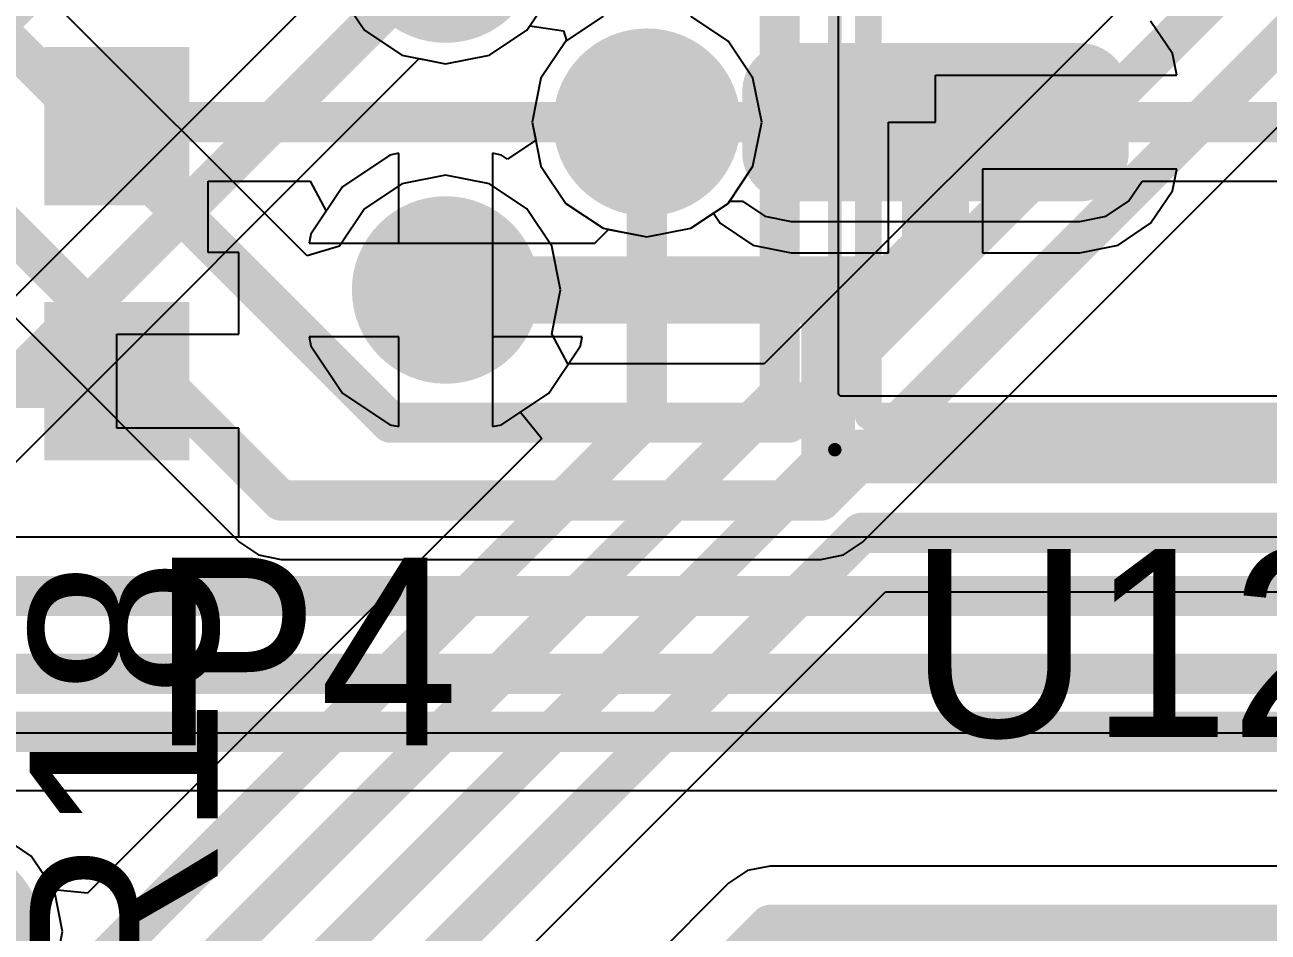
# Model space of a CAD drawing. Header units: millimetres. Extents: x 73 to 190, y 73 to 267.
# Drawn here: x 90.282 to 94.914, y 86.198 to 89.578 of the extents above; entities that cross this region are included whole.
import ezdxf

# ---------------------------------------------------------------- set-up
doc = ezdxf.new("R2010")
doc.units = ezdxf.units.MM
for name, color, linetype in [('BottomLayer', 5, 'Continuous'), ('BottomOverlay', 54, 'Continuous'), ('BottomPaste', 16, 'Continuous'), ('BottomSolder', 6, 'Continuous'), ('DrillDrawing', 1, 'Continuous'), ('Mechanical13', 56, 'Continuous'), ('Mechanical15', 56, 'Continuous'), ('MidLayer1', 16, 'Continuous'), ('MidLayer2', 76, 'Continuous'), ('MultiLayer', 9, 'Continuous'), ('TopLayer', 1, 'Continuous'), ('TopOverlay', 2, 'Continuous'), ('TopPaste', 8, 'Continuous'), ('TopSolder', 216, 'Continuous'), ('ViaHoleLayer', 16, 'Continuous')]:
    doc.layers.add(name, color=color, linetype=linetype)

msp = doc.modelspace()

# ---------------------------------------------------------------- linework, layer by layer
at = {"layer": 'BottomLayer'}
for p, q in [((91.4549, 89.6964), (91.5476, 89.5576)), ((91.5476, 89.5576), (91.6864, 89.465)), ((92.0136, 89.465), (92.1524, 89.5576)), ((92.1524, 89.5576), (92.1637, 89.5746)), ((92.1637, 89.5746), (92.2893, 89.5559)), ((92.2893, 89.5559), (92.3004, 89.5193)), ((92.2976, 89.5174), (92.2049, 89.3787)), ((92.3004, 89.5193), (92.2976, 89.5174)), ((91.6864, 89.465), (91.85, 89.4324)), ((91.85, 89.4324), (92.0136, 89.465)), ((92.2049, 89.3787), (92.1724, 89.215)), ((92.1724, 89.215), (92.1856, 89.1484)), ((92.1856, 89.1484), (92.08, 89.0779)), ((91.6419, 89.0925), (91.4654, 88.9746)), ((91.675, 89.0991), (91.6419, 89.0925)), ((91.675, 88.765), (91.675, 89.0991)), ((92.0581, 89.0925), (92.025, 89.0991)), ((92.025, 89.0991), (92.025, 88.765)), ((92.08, 89.0779), (92.0581, 89.0925)), ((94.3945, 88.9205), (94.4449, 88.9958)), ((94.4449, 88.9958), (95.5424, 88.9958)), ((91.4654, 88.9746), (91.3476, 88.7981)), ((92.7636, 88.8199), (92.9023, 88.9126)), ((92.9023, 88.9126), (92.9076, 88.9205)), ((92.9076, 88.9205), (92.9555, 88.9205)), ((92.9555, 88.9205), (93.039, 88.8647)), ((94.311, 88.8647), (94.3945, 88.9205)), ((93.039, 88.8647), (93.1375, 88.8451)), ((93.1375, 88.8451), (94.2125, 88.8451)), ((94.2125, 88.8451), (94.311, 88.8647)), ((92.4057, 88.765), (92.4566, 88.8159)), ((92.4566, 88.8159), (92.6, 88.7874)), ((92.6, 88.7874), (92.7636, 88.8199)), ((91.3476, 88.7981), (91.341, 88.765)), ((91.341, 88.765), (91.675, 88.765)), ((92.025, 88.765), (92.4057, 88.765)), ((91.675, 88.415), (91.341, 88.415)), ((91.341, 88.415), (91.3476, 88.3819)), ((91.3476, 88.3819), (91.4654, 88.2055)), ((91.675, 88.081), (91.675, 88.415)), ((92.359, 88.415), (92.025, 88.415)), ((92.025, 88.415), (92.025, 88.081)), ((92.2346, 88.2055), (92.3525, 88.3819)), ((92.3525, 88.3819), (92.359, 88.415)), ((91.4654, 88.2055), (91.6419, 88.0876)), ((92.0581, 88.0876), (92.2346, 88.2055)), ((91.6419, 88.0876), (91.675, 88.081)), ((92.025, 88.081), (92.0581, 88.0876)), ((95.2142, 87.6692), (87.2984, 87.6692)), ((87.2498, 86.9408), (95.51, 86.9408)), ((90.3062, 86.4812), (90.1772, 86.5674)), ((90.3924, 86.3522), (90.3062, 86.4812)), ((90.4226, 86.2), (90.3924, 86.3522)), ((90.3924, 86.0478), (90.4226, 86.2))]:
    msp.add_line(p, q, dxfattribs=at)
for points, const_width in [([(92.4603, 89.215, 1), (92.7397, 89.215, 1)], 0.2794), ([(93.0812, 89.3275, 1), (93.1937, 89.3275, 1)], 0.1125), ([(94.1562, 89.3275, 1), (94.2687, 89.3275, 1)], 0.1125), ([(92.5625, 89.215, 1), (92.6375, 89.215, 1)], 0.075), ([(93.6375, 89.215, 1), (93.7125, 89.215, 1)], 0.075), ([(93.6375, 89.215, 1), (93.7125, 89.215, 1)], 0.075), ([(93.0812, 89.1025, 1), (93.1937, 89.1025, 1)], 0.1125), ([(94.1562, 89.1025, 1), (94.2687, 89.1025, 1)], 0.1125), ([(91.7103, 88.59, 1), (91.9897, 88.59, 1)], 0.2794)]:
    msp.add_lwpolyline(points, format="xyb", close=True, dxfattribs=dict(at, const_width=const_width))
at = {"layer": 'BottomLayer', "const_width": 0.15}
for points in [[(92.6, 89.215), (93.675, 89.215)], [(93.675, 89.215), (95.86, 89.215)], [(87.2076, 87.45), (95.305, 87.45)], [(86.9976, 87.16), (95.51, 87.16)]]:
    msp.add_lwpolyline(points, dxfattribs=at)
at = {"layer": 'BottomLayer'}
for points in [[(94.2125, 88.99), (94.2125, 89.44), (93.1375, 88.99), (93.1375, 89.44)], [(94.325, 89.1025), (94.325, 89.3275), (93.025, 89.1025), (93.025, 89.3275)]]:
    msp.add_solid(points, dxfattribs=at)
at = {"layer": 'BottomOverlay', "const_width": 0.2}
for points in [[(93.275, 87.97), (93.275, 88.59)], [(93.275, 87.97), (97.435, 87.97)]]:
    msp.add_lwpolyline(points, dxfattribs=at)
at = {"layer": 'BottomOverlay', "const_width": 0.1}
for points in [[(93.225, 88.59, 1), (93.325, 88.59, 1)], [(93.225, 87.97, 1), (93.325, 87.97, 1)], [(93.225, 87.97, 1), (93.325, 87.97, 1)]]:
    msp.add_lwpolyline(points, format="xyb", close=True, dxfattribs=at)
at = {"layer": 'BottomPaste', "const_width": 0.0625}
for points in [[(93.1062, 89.3275, 1), (93.1687, 89.3275, 1)], [(94.1812, 89.3275, 1), (94.2437, 89.3275, 1)], [(93.1062, 89.1025, 1), (93.1687, 89.1025, 1)], [(94.1812, 89.1025, 1), (94.2437, 89.1025, 1)]]:
    msp.add_lwpolyline(points, format="xyb", close=True, dxfattribs=at)
at = {"layer": 'BottomPaste'}
for points in [[(94.2125, 89.04), (94.2125, 89.39), (93.1375, 89.04), (93.1375, 89.39)], [(94.275, 89.1025), (94.275, 89.3275), (93.075, 89.1025), (93.075, 89.3275)]]:
    msp.add_solid(points, dxfattribs=at)
at = {"layer": 'BottomSolder'}
for points, const_width in [([(91.6753, 89.86, 1), (92.0247, 89.86, 1)], 0.3494), ([(92.4253, 89.215, 1), (92.7747, 89.215, 1)], 0.3494), ([(93.0462, 89.3275, 1), (93.2287, 89.3275, 1)], 0.1825), ([(94.1212, 89.3275, 1), (94.3037, 89.3275, 1)], 0.1825), ([(93.0462, 89.1025, 1), (93.2287, 89.1025, 1)], 0.1825), ([(94.1212, 89.1025, 1), (94.3037, 89.1025, 1)], 0.1825), ([(91.6753, 88.59, 1), (92.0247, 88.59, 1)], 0.3494), ([(89.865, 86.2, 1), (90.185, 86.2, 1)], 0.32)]:
    msp.add_lwpolyline(points, format="xyb", close=True, dxfattribs=dict(at, const_width=const_width))
for points in [[(94.2125, 88.92), (94.2125, 89.51), (93.1375, 88.92), (93.1375, 89.51)], [(94.395, 89.1025), (94.395, 89.3275), (92.955, 89.1025), (92.955, 89.3275)]]:
    msp.add_solid(points, dxfattribs=at)
at = {"layer": 'DrillDrawing', "const_width": 0.1524}
for points in [[(92.5238, 89.215, 1), (92.6762, 89.215, 1)], [(91.7738, 88.59, 1), (91.9262, 88.59, 1)]]:
    msp.add_lwpolyline(points, format="xyb", close=True, dxfattribs=at)
at = {"layer": 'Mechanical13', "const_width": 0.1}
for points in [[(93.425, 88.12), (93.425, 94.12)], [(93.425, 88.12), (93.425, 93.81)], [(93.425, 88.12), (101.425, 88.12)], [(93.425, 88.12), (101.425, 88.12)]]:
    msp.add_lwpolyline(points, dxfattribs=at)
at = {"layer": 'Mechanical13', "const_width": 0.05}
msp.add_lwpolyline([(93.4, 88.12, 1), (93.45, 88.12, 1)], format="xyb", close=True, dxfattribs=at)
msp.add_lwpolyline([(93.4, 88.12, 1), (93.45, 88.12, 1)], format="xyb", close=True, dxfattribs=at)
msp.add_lwpolyline([(93.4, 88.12, 1), (93.45, 88.12, 1)], format="xyb", close=True, dxfattribs=at)
msp.add_lwpolyline([(93.4, 88.12, 1), (93.45, 88.12, 1)], format="xyb", close=True, dxfattribs=at)
at = {"layer": 'Mechanical15', "const_width": 0.05}
for points in [[(93.3, 87.995), (93.3, 94.245)], [(93.3, 87.995), (93.3, 94.245)], [(93.3, 87.995), (101.55, 87.995)], [(93.3, 87.995), (101.55, 87.995)]]:
    msp.add_lwpolyline(points, dxfattribs=at)
at = {"layer": 'Mechanical15', "const_width": 0.025}
msp.add_lwpolyline([(93.2875, 87.995, 1), (93.3125, 87.995, 1)], format="xyb", close=True, dxfattribs=at)
msp.add_lwpolyline([(93.2875, 87.995, 1), (93.3125, 87.995, 1)], format="xyb", close=True, dxfattribs=at)
msp.add_lwpolyline([(93.2875, 87.995, 1), (93.3125, 87.995, 1)], format="xyb", close=True, dxfattribs=at)
msp.add_lwpolyline([(93.2875, 87.995, 1), (93.3125, 87.995, 1)], format="xyb", close=True, dxfattribs=at)
at = {"layer": 'MidLayer1'}
for p, q in [((93.3136, 88.2016), (93.3136, 89.9906)), ((91.4419, 89.7619), (89.87, 88.19)), ((92.1524, 89.5576), (92.2451, 89.6964)), ((92.4363, 89.6101), (92.2976, 89.5174)), ((92.0136, 89.465), (92.1524, 89.5576)), ((92.2976, 89.5174), (92.2049, 89.3787)), ((90.2442, 87.9442), (91.7519, 89.4519)), ((91.7519, 89.4519), (91.85, 89.4324)), ((91.85, 89.4324), (92.0136, 89.465)), ((92.2049, 89.3787), (92.1724, 89.215)), ((92.1724, 89.215), (92.1856, 89.1484)), ((92.1856, 89.1484), (92.08, 89.0779)), ((91.6419, 89.0925), (91.4654, 88.9746)), ((91.675, 89.0991), (91.6419, 89.0925)), ((91.675, 88.765), (91.675, 89.0991)), ((92.0581, 89.0925), (92.025, 89.0991)), ((92.025, 89.0991), (92.025, 88.59)), ((92.08, 89.0779), (92.0581, 89.0925)), ((91.4654, 88.9746), (91.3476, 88.7981)), ((91.3476, 88.7981), (91.341, 88.765)), ((91.341, 88.765), (91.675, 88.765)), ((92.025, 88.59), (92.025, 88.081)), ((91.675, 88.415), (91.341, 88.415)), ((91.341, 88.415), (91.3476, 88.3819)), ((91.3476, 88.3819), (91.4654, 88.2055)), ((91.675, 88.081), (91.675, 88.415)), ((91.4654, 88.2055), (91.6419, 88.0876)), ((93.3197, 88.1942), (93.3136, 88.2016)), ((95.2168, 88.1942), (93.3197, 88.1942)), ((92.0581, 88.0876), (92.1283, 88.1345)), ((92.1283, 88.1345), (92.2089, 88.0363)), ((91.6419, 88.0876), (91.675, 88.081)), ((92.025, 88.081), (92.0581, 88.0876)), ((92.2089, 88.0363), (90.5162, 86.3436)), ((90.8892, 84.8662), (93.4888, 87.4658)), ((93.4888, 87.4658), (95.4277, 87.4658)), ((90.3062, 86.4812), (90.2442, 86.5226)), ((90.3898, 86.356), (90.3062, 86.4812)), ((90.5162, 86.3436), (90.3898, 86.356))]:
    msp.add_line(p, q, dxfattribs=at)
at = {"layer": 'MidLayer1', "const_width": 0.15}
for points in [[(93.0944, 88.2016), (93.0944, 89.9906)], [(90.025, 88.035), (91.85, 89.86)], [(92.6, 88.1174), (92.6, 89.215)], [(90.09, 85.1973), (93.0944, 88.2016)], [(89.715, 85.2324), (92.6, 88.1174)], [(90.38, 85.0772), (93.2779, 87.975)], [(93.2779, 87.975), (95.3076, 87.975)], [(90.67, 84.957), (93.398, 87.685)], [(93.398, 87.685), (95.4277, 87.685)]]:
    msp.add_lwpolyline(points, dxfattribs=at)
at = {"layer": 'MidLayer1'}
for points, const_width in [([(92.4603, 89.215, 1), (92.7397, 89.215, 1)], 0.2794), ([(92.5625, 89.215, 1), (92.6375, 89.215, 1)], 0.075), ([(91.7103, 88.59, 1), (91.9897, 88.59, 1)], 0.2794), ([(93.0569, 88.2016, 1), (93.1319, 88.2016, 1)], 0.075), ([(93.0569, 88.2016, 1), (93.1319, 88.2016, 1)], 0.075), ([(92.5625, 88.1174, 1), (92.6375, 88.1174, 1)], 0.075), ([(92.5625, 88.1174, 1), (92.6375, 88.1174, 1)], 0.075), ([(93.2403, 87.975, 1), (93.3154, 87.975, 1)], 0.075), ([(93.2403, 87.975, 1), (93.3154, 87.975, 1)], 0.075), ([(93.3605, 87.685, 1), (93.4355, 87.685, 1)], 0.075), ([(93.3605, 87.685, 1), (93.4355, 87.685, 1)], 0.075)]:
    msp.add_lwpolyline(points, format="xyb", close=True, dxfattribs=dict(at, const_width=const_width))
at = {"layer": 'MidLayer2'}
for p, q in [((86.4737, 92.2587), (91.0818, 87.6506)), ((96.1923, 91.47), (93.0371, 88.3148)), ((91.3339, 88.7169), (89.4397, 90.6111)), ((93.403, 87.6506), (96.0938, 90.3414)), ((91.4549, 89.6964), (91.5476, 89.5576)), ((92.1524, 89.5576), (92.2451, 89.6964)), ((92.4363, 89.6101), (92.2976, 89.5174)), ((92.9023, 89.5174), (92.7636, 89.6101)), ((91.5476, 89.5576), (91.6864, 89.465)), ((92.0136, 89.465), (92.1524, 89.5576)), ((92.2976, 89.5174), (92.2049, 89.3787)), ((92.995, 89.3787), (92.9023, 89.5174)), ((91.6864, 89.465), (91.85, 89.4324)), ((91.85, 89.4324), (92.0136, 89.465)), ((92.2049, 89.3787), (92.1724, 89.215)), ((93.0276, 89.215), (92.995, 89.3787)), ((92.1724, 89.215), (92.2049, 89.0514)), ((92.995, 89.0514), (93.0276, 89.215)), ((92.2049, 89.0514), (92.2976, 88.9126)), ((92.9023, 88.9126), (92.995, 89.0514)), ((91.6864, 88.9851), (91.5476, 88.8924)), ((91.85, 89.0176), (91.6864, 88.9851)), ((92.0136, 88.9851), (91.85, 89.0176)), ((92.1524, 88.8924), (92.0136, 88.9851)), ((91.5476, 88.8924), (91.4549, 88.7537)), ((92.2451, 88.7537), (92.1524, 88.8924)), ((92.2976, 88.9126), (92.4363, 88.8199)), ((92.7636, 88.8199), (92.9023, 88.9126)), ((92.4363, 88.8199), (92.6, 88.7874)), ((92.6, 88.7874), (92.7636, 88.8199)), ((91.4549, 88.7537), (91.3339, 88.7169)), ((92.2776, 88.59), (92.2451, 88.7537)), ((92.2451, 88.4264), (92.2776, 88.59)), ((92.3047, 88.3148), (92.2451, 88.4264)), ((93.0371, 88.3148), (92.3047, 88.3148)), ((91.0818, 87.6506), (91.1529, 87.6031)), ((93.3319, 87.6031), (93.403, 87.6506)), ((91.1529, 87.6031), (91.2368, 87.5864)), ((93.248, 87.5864), (93.3319, 87.6031)), ((91.2368, 87.5864), (93.248, 87.5864)), ((90.3062, 86.4812), (90.1772, 86.5674)), ((90.3924, 86.3522), (90.3062, 86.4812)), ((93.0588, 86.4442), (92.9749, 86.4275)), ((102.5404, 86.4442), (93.0588, 86.4442)), ((92.9749, 86.4275), (92.9038, 86.38)), ((90.4226, 86.2), (90.3924, 86.3522)), ((92.9038, 86.38), (91.0204, 84.4966)), ((90.3924, 86.0478), (90.4226, 86.2))]:
    msp.add_line(p, q, dxfattribs=at)
at = {"layer": 'MidLayer2', "const_width": 0.15}
for points in [[(86.1434, 93.5975), (91.6452, 88.0956)], [(85.6375, 93.4048), (91.2368, 87.8056)], [(93.1279, 88.0956), (96.3473, 91.315)], [(93.248, 87.8056), (96.4674, 91.025)], [(91.6452, 88.0956), (93.1279, 88.0956)], [(91.2368, 87.8056), (93.248, 87.8056)], [(91.1754, 84.3416), (93.0588, 86.225)], [(93.0588, 86.225), (108.675, 86.225)]]:
    msp.add_lwpolyline(points, dxfattribs=at)
at = {"layer": 'MidLayer2'}
for points, const_width in [([(92.4603, 89.215, 1), (92.7397, 89.215, 1)], 0.2794), ([(91.7103, 88.59, 1), (91.9897, 88.59, 1)], 0.2794), ([(91.6077, 88.0956, 1), (91.6827, 88.0956, 1)], 0.075), ([(91.6077, 88.0956, 1), (91.6827, 88.0956, 1)], 0.075), ([(93.0904, 88.0956, 1), (93.1654, 88.0956, 1)], 0.075), ([(93.0904, 88.0956, 1), (93.1654, 88.0956, 1)], 0.075), ([(91.1993, 87.8056, 1), (91.2743, 87.8056, 1)], 0.075), ([(91.1993, 87.8056, 1), (91.2743, 87.8056, 1)], 0.075), ([(93.2105, 87.8056, 1), (93.2855, 87.8056, 1)], 0.075), ([(93.2105, 87.8056, 1), (93.2855, 87.8056, 1)], 0.075), ([(93.0213, 86.225, 1), (93.0963, 86.225, 1)], 0.075), ([(93.0213, 86.225, 1), (93.0963, 86.225, 1)], 0.075)]:
    msp.add_lwpolyline(points, format="xyb", close=True, dxfattribs=dict(at, const_width=const_width))
at = {"layer": 'MultiLayer', "const_width": 0.2794}
for points in [[(92.4603, 89.215, 1), (92.7397, 89.215, 1)], [(91.7103, 88.59, 1), (91.9897, 88.59, 1)]]:
    msp.add_lwpolyline(points, format="xyb", close=True, dxfattribs=at)
at = {"layer": 'TopLayer'}
for p, q in [((94.5577, 89.4705), (94.4767, 89.5917)), ((94.5737, 89.39), (94.5577, 89.4705)), ((93.675, 89.215), (93.675, 89.39)), ((93.675, 89.39), (94.5737, 89.39)), ((93.5, 88.7288), (93.5, 89.215)), ((93.5, 89.215), (93.675, 89.215)), ((94.5737, 89.04), (93.85, 89.04)), ((93.85, 89.04), (93.85, 88.7288)), ((94.5577, 88.9595), (94.5737, 89.04)), ((90.965, 88.835), (90.965, 88.9958)), ((90.965, 88.9958), (91.3449, 88.9958)), ((91.3449, 88.9958), (91.4048, 88.8838)), ((94.4767, 88.8383), (94.5577, 88.9595)), ((91.4048, 88.8838), (91.3476, 88.7981)), ((92.7636, 88.8199), (92.8479, 88.8763)), ((92.8479, 88.8763), (92.8733, 88.8383)), ((90.965, 88.729), (90.965, 88.835)), ((90.965, 88.835), (90.965, 88.835)), ((92.4057, 88.765), (92.4566, 88.8159)), ((92.4566, 88.8159), (92.6, 88.7874)), ((92.6, 88.7874), (92.7636, 88.8199)), ((92.8733, 88.8383), (92.9945, 88.7573)), ((94.3555, 88.7573), (94.4767, 88.8383)), ((91.3476, 88.7981), (91.341, 88.765)), ((91.341, 88.765), (92.4057, 88.765)), ((92.9945, 88.7573), (93.1375, 88.7288)), ((94.2125, 88.7288), (94.3555, 88.7573)), ((91.079, 88.729), (90.965, 88.729)), ((91.079, 88.425), (91.079, 88.729)), ((93.1375, 88.7288), (93.5, 88.7288)), ((93.85, 88.7288), (94.2125, 88.7288)), ((90.625, 88.075), (90.625, 88.425)), ((90.625, 88.425), (91.079, 88.425)), ((91.675, 88.415), (91.341, 88.415)), ((91.341, 88.415), (91.3476, 88.3819)), ((91.3476, 88.3819), (91.4654, 88.2055)), ((91.675, 88.081), (91.675, 88.415)), ((92.359, 88.415), (92.025, 88.415)), ((92.025, 88.415), (92.025, 88.081)), ((92.2346, 88.2055), (92.3525, 88.3819)), ((92.3525, 88.3819), (92.359, 88.415)), ((91.4654, 88.2055), (91.6419, 88.0876)), ((92.0581, 88.0876), (92.2346, 88.2055)), ((91.079, 88.075), (90.625, 88.075)), ((91.079, 87.771), (91.079, 88.075)), ((91.6419, 88.0876), (91.675, 88.081)), ((92.025, 88.081), (92.0581, 88.0876)), ((91.079, 87.6692), (91.079, 87.771)), ((91.079, 87.771), (91.079, 87.771)), ((97.0291, 87.6692), (91.079, 87.6692)), ((88.6204, 86.7252), (102.5173, 86.7252)), ((90.3062, 86.4812), (90.1772, 86.5674)), ((90.3924, 86.3522), (90.3062, 86.4812)), ((90.4226, 86.2), (90.3924, 86.3522)), ((90.3924, 86.0478), (90.4226, 86.2))]:
    msp.add_line(p, q, dxfattribs=at)
for points, const_width in [([(89.8, 89.2), (90.425, 89.825)], 0.15), ([(93.675, 88.74), (93.675, 89.215)], 0.25), ([(90.625, 89.2), (90.64, 89.215)], 0.15), ([(90.64, 89.215), (92.6, 89.215)], 0.15), ([(93.525, 88.59), (93.675, 88.74)], 0.25), ([(91.85, 88.59), (93.525, 88.59)], 0.25), ([(89.4, 88.25), (90.625, 88.25)], 0.2), ([(87.9, 87.45), (102.275, 87.45)], 0.15), ([(87.748, 86.9444), (102.8056, 86.9444)], 0.15)]:
    msp.add_lwpolyline(points, dxfattribs=dict(at, const_width=const_width))
for points, const_width in [([(92.4603, 89.215, 1), (92.7397, 89.215, 1)], 0.2794), ([(93.0812, 89.3275, 1), (93.1937, 89.3275, 1)], 0.1125), ([(94.1562, 89.3275, 1), (94.2687, 89.3275, 1)], 0.1125), ([(93.6125, 89.215, 1), (93.7375, 89.215, 1)], 0.125), ([(90.5875, 89.2, 1), (90.6625, 89.2, 1)], 0.075), ([(90.6025, 89.215, 1), (90.6775, 89.215, 1)], 0.075), ([(90.6025, 89.215, 1), (90.6775, 89.215, 1)], 0.075), ([(92.5625, 89.215, 1), (92.6375, 89.215, 1)], 0.075), ([(93.0812, 89.1025, 1), (93.1937, 89.1025, 1)], 0.1125), ([(94.1562, 89.1025, 1), (94.2687, 89.1025, 1)], 0.1125), ([(91.7103, 88.59, 1), (91.9897, 88.59, 1)], 0.2794), ([(93.6125, 88.74, 1), (93.7375, 88.74, 1)], 0.125), ([(93.6125, 88.74, 1), (93.7375, 88.74, 1)], 0.125), ([(91.7875, 88.59, 1), (91.9125, 88.59, 1)], 0.125), ([(93.4625, 88.59, 1), (93.5875, 88.59, 1)], 0.125), ([(93.4625, 88.59, 1), (93.5875, 88.59, 1)], 0.125), ([(90.575, 88.25, 1), (90.675, 88.25, 1)], 0.1)]:
    msp.add_lwpolyline(points, format="xyb", close=True, dxfattribs=dict(at, const_width=const_width))
for points in [[(90.825, 88.975), (90.825, 89.425), (90.425, 88.975), (90.425, 89.425)], [(94.2125, 88.99), (94.2125, 89.44), (93.1375, 88.99), (93.1375, 89.44)], [(94.325, 89.1025), (94.325, 89.3275), (93.025, 89.1025), (93.025, 89.3275)], [(90.825, 88.025), (90.825, 88.475), (90.425, 88.025), (90.425, 88.475)]]:
    msp.add_solid(points, dxfattribs=at)
at = {"layer": 'TopOverlay', "const_width": 0.2}
for points in [[(93.275, 87.97), (93.275, 88.59)], [(93.275, 87.97), (97.435, 87.97)]]:
    msp.add_lwpolyline(points, dxfattribs=at)
at = {"layer": 'TopOverlay', "const_width": 0.1}
for points in [[(93.225, 88.59, 1), (93.325, 88.59, 1)], [(93.225, 87.97, 1), (93.325, 87.97, 1)], [(93.225, 87.97, 1), (93.325, 87.97, 1)]]:
    msp.add_lwpolyline(points, format="xyb", close=True, dxfattribs=at)
at = {"layer": 'TopPaste', "const_width": 0.0625}
for points in [[(93.1062, 89.3275, 1), (93.1687, 89.3275, 1)], [(94.1812, 89.3275, 1), (94.2437, 89.3275, 1)], [(93.1062, 89.1025, 1), (93.1687, 89.1025, 1)], [(94.1812, 89.1025, 1), (94.2437, 89.1025, 1)]]:
    msp.add_lwpolyline(points, format="xyb", close=True, dxfattribs=at)
at = {"layer": 'TopPaste'}
for points in [[(90.775, 89.025), (90.775, 89.375), (90.475, 89.025), (90.475, 89.375)], [(94.2125, 89.04), (94.2125, 89.39), (93.1375, 89.04), (93.1375, 89.39)], [(94.275, 89.1025), (94.275, 89.3275), (93.075, 89.1025), (93.075, 89.3275)], [(90.775, 88.075), (90.775, 88.425), (90.475, 88.075), (90.475, 88.425)]]:
    msp.add_solid(points, dxfattribs=at)
at = {"layer": 'TopSolder'}
for points, const_width in [([(91.6753, 89.86, 1), (92.0247, 89.86, 1)], 0.3494), ([(92.4253, 89.215, 1), (92.7747, 89.215, 1)], 0.3494), ([(93.0462, 89.3275, 1), (93.2287, 89.3275, 1)], 0.1825), ([(94.1212, 89.3275, 1), (94.3037, 89.3275, 1)], 0.1825), ([(93.0462, 89.1025, 1), (93.2287, 89.1025, 1)], 0.1825), ([(94.1212, 89.1025, 1), (94.3037, 89.1025, 1)], 0.1825), ([(91.6753, 88.59, 1), (92.0247, 88.59, 1)], 0.3494), ([(89.865, 86.2, 1), (90.185, 86.2, 1)], 0.32)]:
    msp.add_lwpolyline(points, format="xyb", close=True, dxfattribs=dict(at, const_width=const_width))
for points in [[(90.895, 88.905), (90.895, 89.495), (90.355, 88.905), (90.355, 89.495)], [(94.2125, 88.92), (94.2125, 89.51), (93.1375, 88.92), (93.1375, 89.51)], [(94.395, 89.1025), (94.395, 89.3275), (92.955, 89.1025), (92.955, 89.3275)], [(90.895, 87.955), (90.895, 88.545), (90.355, 87.955), (90.355, 88.545)]]:
    msp.add_solid(points, dxfattribs=at)
at = {"layer": 'ViaHoleLayer', "const_width": 0.1524}
for points in [[(92.5238, 89.215, 1), (92.6762, 89.215, 1)], [(91.7738, 88.59, 1), (91.9262, 88.59, 1)]]:
    msp.add_lwpolyline(points, format="xyb", close=True, dxfattribs=at)

# ---------------------------------------------------------------- texts
at = {"layer": 'TopOverlay'}
for s, rotation, p in [('U12', 360, (93.575, 86.925)), ('R18', 90, (91, 85.875))]:
    msp.add_text(s, height=0.7, rotation=rotation, dxfattribs=at).set_placement(p)
msp.add_text('P4', height=0.7, dxfattribs=at).set_placement((90.7542, 86.8934))

doc.saveas('drawing.dxf')
